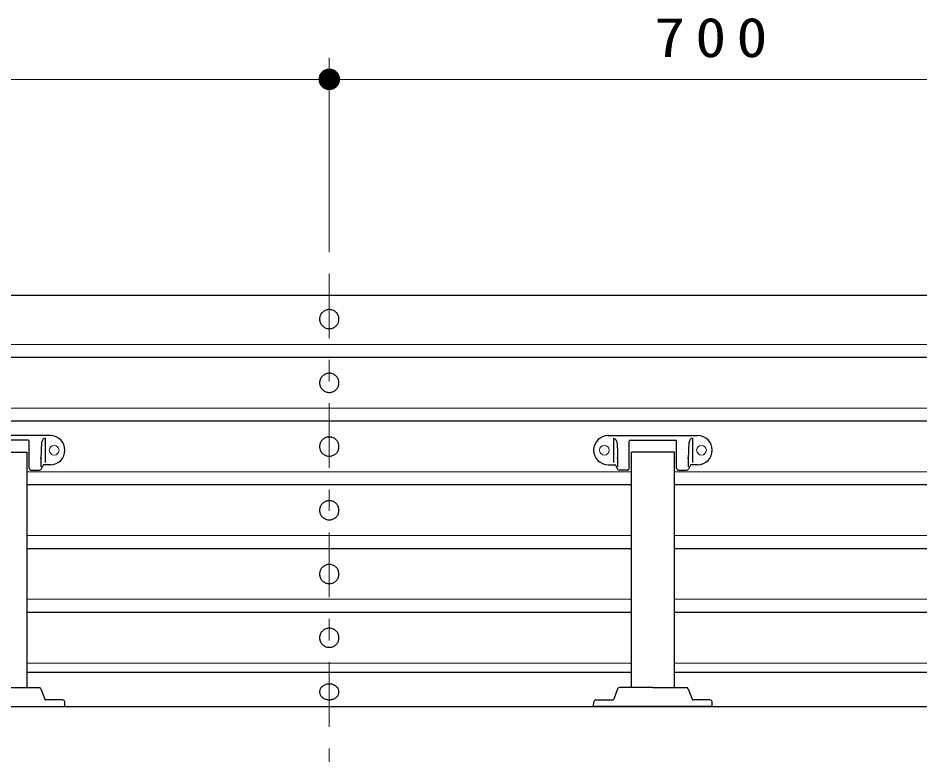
# Model space of a CAD drawing. Units: millimetres on the paper, scale 1:20. Extents: x -365 to 0, y 0 to 257.
# Drawn here: x -279.38 to -237.58, y 123.5 to 157.64 of the extents above; entities that cross this region are included whole.
import ezdxf

# ---------------------------------------------------------------- set-up
doc = ezdxf.new("R2010")
doc.units = ezdxf.units.MM
doc.linetypes.add('USER2', pattern=[6, 3, -1, 1, -1])
doc.layers.add('LY_1', color=7, linetype='Continuous', lineweight=25)
doc.styles.add('ＭＳ ゴシック', font='')
doc.styles.get('ＭＳ ゴシック').set_extended_font_data('MS Gothic')

# ---------------------------------------------------------------- blocks, each defined once
blk = doc.blocks.new('filled_dot')
at = {"color": 0, "linetype": 'Continuous', "lineweight": -2, "const_width": 1.25}
blk.add_lwpolyline([(-0.625, 0, 1), (0.625, 0, 1)], format="xyb", close=True, dxfattribs=at)

msp = doc.modelspace()

# ---------------------------------------------------------------- linework, layer by layer
at = {"layer": 'LY_1', "lineweight": 13}
for p, q in [((-264.955, 146.799), (-264.955, 155.799)), ((-299.955, 154.799), (-264.955, 154.799)), ((-264.955, 154.799), (-229.955, 154.799)), ((-309.205, 142.518), (-220.705, 142.518)), ((-309.205, 139.565), (-220.705, 139.565)), ((-278.955, 136.612), (-250.955, 136.612)), ((-248.955, 136.612), (-220.705, 136.612)), ((-278.955, 133.66), (-250.955, 133.66)), ((-248.955, 133.66), (-220.705, 133.66)), ((-278.955, 130.707), (-250.955, 130.707)), ((-248.955, 130.707), (-220.705, 130.707)), ((-278.955, 127.754), (-250.955, 127.754)), ((-248.955, 127.754), (-220.705, 127.754))]:
    msp.add_line(p, q, dxfattribs=at)
at = {"layer": 'LY_1', "linetype": 'USER2', "lineweight": 13}
msp.add_line((-264.955, 145.799), (-264.955, 102.795), dxfattribs=at)
at = {"layer": 'LY_1'}
for p, q in [((-309.705, 144.799), (-220.205, 144.799)), ((-309.705, 141.927), (-220.205, 141.927)), ((-309.705, 138.974), (-220.205, 138.974)), ((-277.88, 138.29), (-282.03, 138.29)), ((-278.909, 138.083), (-281.001, 138.083)), ((-278.859, 136.79), (-278.859, 138.033)), ((-278.123, 138.179), (-278.123, 137.042)), ((-252.03, 138.29), (-247.88, 138.29)), ((-251.787, 138.179), (-251.787, 137.042)), ((-251.051, 136.79), (-251.051, 138.033)), ((-251.001, 138.083), (-248.909, 138.083)), ((-248.859, 136.79), (-248.859, 138.033)), ((-248.123, 138.179), (-248.123, 137.042)), ((-280.955, 137.519), (-278.955, 137.519)), ((-278.955, 126.62), (-278.955, 137.519)), ((-248.955, 137.519), (-250.955, 137.519)), ((-250.955, 126.62), (-250.955, 137.519)), ((-248.955, 126.62), (-248.955, 137.519)), ((-278.319, 137.265), (-278.319, 136.848)), ((-251.591, 137.265), (-251.591, 136.848)), ((-248.319, 137.265), (-248.319, 136.848)), ((-278.759, 136.69), (-278.402, 136.69)), ((-278.217, 136.927), (-278.314, 136.744)), ((-277.88, 136.94), (-278.194, 136.94)), ((-252.03, 136.94), (-251.715, 136.94)), ((-251.693, 136.927), (-251.596, 136.744)), ((-251.151, 136.69), (-251.508, 136.69)), ((-248.759, 136.69), (-248.402, 136.69)), ((-248.217, 136.927), (-248.314, 136.744)), ((-247.88, 136.94), (-248.195, 136.94)), ((-278.955, 136.021), (-250.955, 136.021)), ((-248.955, 136.021), (-220.205, 136.021)), ((-278.955, 133.068), (-250.955, 133.068)), ((-248.955, 133.068), (-220.205, 133.068)), ((-278.955, 130.115), (-250.955, 130.115)), ((-248.955, 130.115), (-220.205, 130.115)), ((-278.955, 127.328), (-250.955, 127.328)), ((-248.955, 127.328), (-220.205, 127.328)), ((-279.955, 126.62), (-278.411, 126.62)), ((-278.317, 126.555), (-278.136, 126.077)), ((-251.592, 126.555), (-251.774, 126.077)), ((-249.955, 126.62), (-251.499, 126.62)), ((-249.955, 126.62), (-248.411, 126.62)), ((-248.317, 126.555), (-248.136, 126.077)), ((-277.315, 126.045), (-278.089, 126.045)), ((-277.205, 125.745), (-277.216, 125.95)), ((-252.705, 125.745), (-252.694, 125.95)), ((-252.594, 126.045), (-251.821, 126.045)), ((-247.315, 126.045), (-248.089, 126.045)), ((-247.205, 125.745), (-247.216, 125.95)), ((-309.705, 125.745), (-220.205, 125.745)), ((-282.705, 125.745), (-277.205, 125.745)), ((-247.205, 125.745), (-252.705, 125.745))]:
    msp.add_line(p, q, dxfattribs=at)
for points in [[(-264.505, 143.689), (-264.507, 143.728), (-264.512, 143.766), (-264.52, 143.804), (-264.532, 143.841), (-264.547, 143.877), (-264.565, 143.911), (-264.586, 143.944), (-264.61, 143.974), (-264.637, 144.003), (-264.666, 144.029), (-264.697, 144.052), (-264.73, 144.073), (-264.765, 144.091), (-264.801, 144.106), (-264.838, 144.117), (-264.877, 144.126), (-264.916, 144.131), (-264.955, 144.132), (-264.994, 144.131), (-265.033, 144.126), (-265.071, 144.117), (-265.109, 144.106), (-265.145, 144.091), (-265.18, 144.073), (-265.213, 144.052), (-265.244, 144.029), (-265.273, 144.003), (-265.3, 143.974), (-265.323, 143.944), (-265.345, 143.911), (-265.363, 143.877), (-265.378, 143.841), (-265.39, 143.804), (-265.398, 143.766), (-265.403, 143.728), (-265.405, 143.689), (-265.403, 143.651), (-265.398, 143.613), (-265.39, 143.575), (-265.378, 143.538), (-265.363, 143.502), (-265.345, 143.468), (-265.323, 143.435), (-265.3, 143.405), (-265.273, 143.376), (-265.244, 143.35), (-265.213, 143.327), (-265.18, 143.306), (-265.145, 143.288), (-265.109, 143.273), (-265.071, 143.262), (-265.033, 143.253), (-264.994, 143.248), (-264.955, 143.247), (-264.916, 143.248), (-264.877, 143.253), (-264.838, 143.262), (-264.801, 143.273), (-264.765, 143.288), (-264.73, 143.306), (-264.697, 143.327), (-264.666, 143.35), (-264.637, 143.376), (-264.61, 143.405), (-264.586, 143.435), (-264.565, 143.468), (-264.547, 143.502), (-264.532, 143.538), (-264.52, 143.575), (-264.512, 143.613), (-264.507, 143.651)], [(-264.505, 140.737), (-264.507, 140.775), (-264.512, 140.813), (-264.52, 140.851), (-264.532, 140.888), (-264.547, 140.924), (-264.565, 140.958), (-264.586, 140.991), (-264.61, 141.021), (-264.637, 141.05), (-264.666, 141.076), (-264.697, 141.099), (-264.73, 141.12), (-264.765, 141.138), (-264.801, 141.153), (-264.838, 141.164), (-264.877, 141.173), (-264.916, 141.178), (-264.955, 141.18), (-264.994, 141.178), (-265.033, 141.173), (-265.071, 141.164), (-265.109, 141.153), (-265.145, 141.138), (-265.18, 141.12), (-265.213, 141.099), (-265.244, 141.076), (-265.273, 141.05), (-265.3, 141.021), (-265.323, 140.991), (-265.345, 140.958), (-265.363, 140.924), (-265.378, 140.888), (-265.39, 140.851), (-265.398, 140.813), (-265.403, 140.775), (-265.405, 140.737), (-265.403, 140.698), (-265.398, 140.66), (-265.39, 140.622), (-265.378, 140.585), (-265.363, 140.549), (-265.345, 140.515), (-265.323, 140.483), (-265.3, 140.452), (-265.273, 140.423), (-265.244, 140.397), (-265.213, 140.374), (-265.18, 140.353), (-265.145, 140.335), (-265.109, 140.32), (-265.071, 140.309), (-265.033, 140.3), (-264.994, 140.295), (-264.955, 140.294), (-264.916, 140.295), (-264.877, 140.3), (-264.838, 140.309), (-264.801, 140.32), (-264.765, 140.335), (-264.73, 140.353), (-264.697, 140.374), (-264.666, 140.397), (-264.637, 140.423), (-264.61, 140.452), (-264.586, 140.483), (-264.565, 140.515), (-264.547, 140.549), (-264.532, 140.585), (-264.52, 140.622), (-264.512, 140.66), (-264.507, 140.698)], [(-264.505, 137.784), (-264.507, 137.822), (-264.512, 137.861), (-264.52, 137.898), (-264.532, 137.935), (-264.547, 137.971), (-264.565, 138.005), (-264.586, 138.038), (-264.61, 138.068), (-264.637, 138.097), (-264.666, 138.123), (-264.697, 138.146), (-264.73, 138.167), (-264.765, 138.185), (-264.801, 138.2), (-264.838, 138.212), (-264.877, 138.22), (-264.916, 138.225), (-264.955, 138.227), (-264.994, 138.225), (-265.033, 138.22), (-265.071, 138.212), (-265.109, 138.2), (-265.145, 138.185), (-265.18, 138.167), (-265.213, 138.146), (-265.244, 138.123), (-265.273, 138.097), (-265.3, 138.068), (-265.323, 138.038), (-265.345, 138.005), (-265.363, 137.971), (-265.378, 137.935), (-265.39, 137.898), (-265.398, 137.861), (-265.403, 137.822), (-265.405, 137.784), (-265.403, 137.745), (-265.398, 137.707), (-265.39, 137.669), (-265.378, 137.632), (-265.363, 137.596), (-265.345, 137.562), (-265.323, 137.53), (-265.3, 137.499), (-265.273, 137.47), (-265.244, 137.444), (-265.213, 137.421), (-265.18, 137.4), (-265.145, 137.382), (-265.109, 137.367), (-265.071, 137.356), (-265.033, 137.347), (-264.994, 137.342), (-264.955, 137.341), (-264.916, 137.342), (-264.877, 137.347), (-264.838, 137.356), (-264.801, 137.367), (-264.765, 137.382), (-264.73, 137.4), (-264.697, 137.421), (-264.666, 137.444), (-264.637, 137.47), (-264.61, 137.499), (-264.586, 137.53), (-264.565, 137.562), (-264.547, 137.596), (-264.532, 137.632), (-264.52, 137.669), (-264.512, 137.707), (-264.507, 137.745)], [(-264.505, 134.831), (-264.507, 134.869), (-264.512, 134.908), (-264.52, 134.945), (-264.532, 134.982), (-264.547, 135.018), (-264.565, 135.052), (-264.586, 135.085), (-264.61, 135.115), (-264.637, 135.144), (-264.666, 135.17), (-264.697, 135.194), (-264.73, 135.214), (-264.765, 135.232), (-264.801, 135.247), (-264.838, 135.259), (-264.877, 135.267), (-264.916, 135.272), (-264.955, 135.274), (-264.994, 135.272), (-265.033, 135.267), (-265.071, 135.259), (-265.109, 135.247), (-265.145, 135.232), (-265.18, 135.214), (-265.213, 135.194), (-265.244, 135.17), (-265.273, 135.144), (-265.3, 135.115), (-265.323, 135.085), (-265.345, 135.052), (-265.363, 135.018), (-265.378, 134.982), (-265.39, 134.945), (-265.398, 134.908), (-265.403, 134.869), (-265.405, 134.831), (-265.403, 134.792), (-265.398, 134.754), (-265.39, 134.716), (-265.378, 134.679), (-265.363, 134.644), (-265.345, 134.609), (-265.323, 134.577), (-265.3, 134.546), (-265.273, 134.518), (-265.244, 134.491), (-265.213, 134.468), (-265.18, 134.447), (-265.145, 134.429), (-265.109, 134.415), (-265.071, 134.403), (-265.033, 134.395), (-264.994, 134.39), (-264.955, 134.388), (-264.916, 134.39), (-264.877, 134.395), (-264.838, 134.403), (-264.801, 134.415), (-264.765, 134.429), (-264.73, 134.447), (-264.697, 134.468), (-264.666, 134.491), (-264.637, 134.518), (-264.61, 134.546), (-264.586, 134.577), (-264.565, 134.609), (-264.547, 134.644), (-264.532, 134.679), (-264.52, 134.716), (-264.512, 134.754), (-264.507, 134.792)], [(-264.505, 131.878), (-264.507, 131.916), (-264.512, 131.955), (-264.52, 131.993), (-264.532, 132.029), (-264.547, 132.065), (-264.565, 132.099), (-264.586, 132.132), (-264.61, 132.163), (-264.637, 132.191), (-264.666, 132.217), (-264.697, 132.241), (-264.73, 132.261), (-264.765, 132.279), (-264.801, 132.294), (-264.838, 132.306), (-264.877, 132.314), (-264.916, 132.319), (-264.955, 132.321), (-264.994, 132.319), (-265.033, 132.314), (-265.071, 132.306), (-265.109, 132.294), (-265.145, 132.279), (-265.18, 132.261), (-265.213, 132.241), (-265.244, 132.217), (-265.273, 132.191), (-265.3, 132.163), (-265.323, 132.132), (-265.345, 132.099), (-265.363, 132.065), (-265.378, 132.029), (-265.39, 131.993), (-265.398, 131.955), (-265.403, 131.916), (-265.405, 131.878), (-265.403, 131.839), (-265.398, 131.801), (-265.39, 131.763), (-265.378, 131.726), (-265.363, 131.691), (-265.345, 131.656), (-265.323, 131.624), (-265.3, 131.593), (-265.273, 131.565), (-265.244, 131.539), (-265.213, 131.515), (-265.18, 131.494), (-265.145, 131.476), (-265.109, 131.462), (-265.071, 131.45), (-265.033, 131.442), (-264.994, 131.437), (-264.955, 131.435), (-264.916, 131.437), (-264.877, 131.442), (-264.838, 131.45), (-264.801, 131.462), (-264.765, 131.476), (-264.73, 131.494), (-264.697, 131.515), (-264.666, 131.539), (-264.637, 131.565), (-264.61, 131.593), (-264.586, 131.624), (-264.565, 131.656), (-264.547, 131.691), (-264.532, 131.726), (-264.52, 131.763), (-264.512, 131.801), (-264.507, 131.839)], [(-264.505, 128.925), (-264.507, 128.964), (-264.512, 129.002), (-264.52, 129.04), (-264.532, 129.076), (-264.547, 129.112), (-264.565, 129.146), (-264.586, 129.179), (-264.61, 129.21), (-264.637, 129.238), (-264.666, 129.264), (-264.697, 129.288), (-264.73, 129.309), (-264.765, 129.326), (-264.801, 129.341), (-264.838, 129.353), (-264.877, 129.361), (-264.916, 129.366), (-264.955, 129.368), (-264.994, 129.366), (-265.033, 129.361), (-265.071, 129.353), (-265.109, 129.341), (-265.145, 129.326), (-265.18, 129.309), (-265.213, 129.288), (-265.244, 129.264), (-265.273, 129.238), (-265.3, 129.21), (-265.323, 129.179), (-265.345, 129.146), (-265.363, 129.112), (-265.378, 129.076), (-265.39, 129.04), (-265.398, 129.002), (-265.403, 128.964), (-265.405, 128.925), (-265.403, 128.886), (-265.398, 128.848), (-265.39, 128.81), (-265.378, 128.773), (-265.363, 128.738), (-265.345, 128.703), (-265.323, 128.671), (-265.3, 128.64), (-265.273, 128.612), (-265.244, 128.586), (-265.213, 128.562), (-265.18, 128.541), (-265.145, 128.524), (-265.109, 128.509), (-265.071, 128.497), (-265.033, 128.489), (-264.994, 128.484), (-264.955, 128.482), (-264.916, 128.484), (-264.877, 128.489), (-264.838, 128.497), (-264.801, 128.509), (-264.765, 128.524), (-264.73, 128.541), (-264.697, 128.562), (-264.666, 128.586), (-264.637, 128.612), (-264.61, 128.64), (-264.586, 128.671), (-264.565, 128.703), (-264.547, 128.738), (-264.532, 128.773), (-264.52, 128.81), (-264.512, 128.848), (-264.507, 128.886)], [(-264.505, 126.416), (-264.507, 126.448), (-264.512, 126.479), (-264.52, 126.51), (-264.532, 126.54), (-264.547, 126.57), (-264.565, 126.598), (-264.586, 126.625), (-264.61, 126.65), (-264.637, 126.673), (-264.666, 126.695), (-264.697, 126.714), (-264.73, 126.731), (-264.765, 126.746), (-264.801, 126.758), (-264.838, 126.768), (-264.877, 126.774), (-264.916, 126.779), (-264.955, 126.78), (-264.994, 126.779), (-265.033, 126.774), (-265.071, 126.768), (-265.109, 126.758), (-265.145, 126.746), (-265.18, 126.731), (-265.213, 126.714), (-265.244, 126.695), (-265.273, 126.673), (-265.3, 126.65), (-265.323, 126.625), (-265.345, 126.598), (-265.363, 126.57), (-265.378, 126.54), (-265.39, 126.51), (-265.398, 126.479), (-265.403, 126.448), (-265.405, 126.416), (-265.403, 126.384), (-265.398, 126.353), (-265.39, 126.322), (-265.378, 126.291), (-265.363, 126.262), (-265.345, 126.234), (-265.323, 126.207), (-265.3, 126.182), (-265.273, 126.159), (-265.244, 126.137), (-265.213, 126.118), (-265.18, 126.101), (-265.145, 126.086), (-265.109, 126.074), (-265.071, 126.064), (-265.033, 126.057), (-264.994, 126.053), (-264.955, 126.052), (-264.916, 126.053), (-264.877, 126.057), (-264.838, 126.064), (-264.801, 126.074), (-264.765, 126.086), (-264.73, 126.101), (-264.697, 126.118), (-264.666, 126.137), (-264.637, 126.159), (-264.61, 126.182), (-264.586, 126.207), (-264.565, 126.234), (-264.547, 126.262), (-264.532, 126.291), (-264.52, 126.322), (-264.512, 126.353), (-264.507, 126.384)]]:
    msp.add_lwpolyline(points, close=True, dxfattribs=at)
for points in [[(-278.123, 138.179), (-278.16, 138.161), (-278.195, 138.137), (-278.225, 138.111), (-278.25, 138.078), (-278.268, 138.041), (-278.28, 137.999), (-278.288, 137.951), (-278.294, 137.895), (-278.298, 137.826), (-278.303, 137.75), (-278.306, 137.67), (-278.309, 137.588), (-278.312, 137.508), (-278.314, 137.432), (-278.316, 137.364), (-278.317, 137.305), (-278.318, 137.26), (-278.318, 137.23), (-278.319, 137.219), (-278.319, 137.23), (-278.319, 137.265)], [(-251.787, 138.179), (-251.749, 138.161), (-251.714, 138.137), (-251.684, 138.111), (-251.659, 138.078), (-251.642, 138.041), (-251.63, 137.999), (-251.622, 137.951), (-251.616, 137.895), (-251.611, 137.826), (-251.607, 137.75), (-251.603, 137.67), (-251.6, 137.588), (-251.598, 137.508), (-251.596, 137.432), (-251.594, 137.364), (-251.593, 137.305), (-251.592, 137.26), (-251.591, 137.23), (-251.591, 137.219), (-251.591, 137.23), (-251.591, 137.265)], [(-248.123, 138.179), (-248.161, 138.161), (-248.195, 138.137), (-248.225, 138.111), (-248.25, 138.078), (-248.268, 138.041), (-248.28, 137.999), (-248.288, 137.951), (-248.294, 137.895), (-248.299, 137.826), (-248.303, 137.75), (-248.306, 137.67), (-248.31, 137.588), (-248.312, 137.508), (-248.314, 137.432), (-248.316, 137.364), (-248.317, 137.305), (-248.318, 137.26), (-248.318, 137.23), (-248.319, 137.219), (-248.319, 137.23), (-248.319, 137.265)]]:
    msp.add_lwpolyline(points, dxfattribs=at)
at = {"layer": 'LY_1', "lineweight": 13}
for centre in [(-277.705, 137.615), (-252.205, 137.615), (-247.705, 137.615)]:
    msp.add_circle(centre, 0.225, dxfattribs=at)
at = {"layer": 'LY_1'}
for centre, radius, start, end in [((-278.909, 138.033), 0.05, 360, 90), ((-277.88, 137.615), 0.675, 270, 90), ((-252.03, 137.615), 0.675, 90, 270), ((-251.001, 138.033), 0.05, 90, 180), ((-248.909, 138.033), 0.05, 360, 90), ((-247.88, 137.615), 0.675, 270, 90), ((-278.759, 136.79), 0.1, 180, 270), ((-278.402, 136.79), 0.1, 270, 332.1325), ((-278.194, 136.915), 0.025, 90, 152.1325), ((-251.715, 136.915), 0.025, 27.8675, 90), ((-251.508, 136.79), 0.1, 207.8675, 270), ((-251.151, 136.79), 0.1, 270, 0), ((-248.759, 136.79), 0.1, 180, 270), ((-248.402, 136.79), 0.1, 270, 332.1325), ((-248.195, 136.915), 0.025, 90, 152.1325), ((-278.411, 126.52), 0.1, 20.7969, 90), ((-251.499, 126.52), 0.1, 90, 159.2031), ((-248.411, 126.52), 0.1, 20.7969, 90), ((-278.089, 126.095), 0.05, 200.7969, 270), ((-277.315, 125.945), 0.1, 3, 90), ((-252.594, 125.945), 0.1, 90, 177), ((-251.821, 126.095), 0.05, 270, 339.2031), ((-248.089, 126.095), 0.05, 200.7969, 270), ((-247.315, 125.945), 0.1, 3, 90)]:
    msp.add_arc(centre, radius, start, end, dxfattribs=at)

# ---------------------------------------------------------------- block references
at = {"layer": 'LY_1', "lineweight": 13, "xscale": 0.4, "yscale": 0.4, "rotation": 180}
msp.add_blockref('filled_dot', (-264.955, 154.799), dxfattribs=at)

# ---------------------------------------------------------------- texts
at = {"layer": 'LY_1', "insert": (-247.038, 155.799), "char_height": 1.833, "attachment_point": 8, "style": 'ＭＳ ゴシック'}
msp.add_mtext('\\T1.33;\\W1.15;700', dxfattribs=at)

doc.saveas('drawing.dxf')
